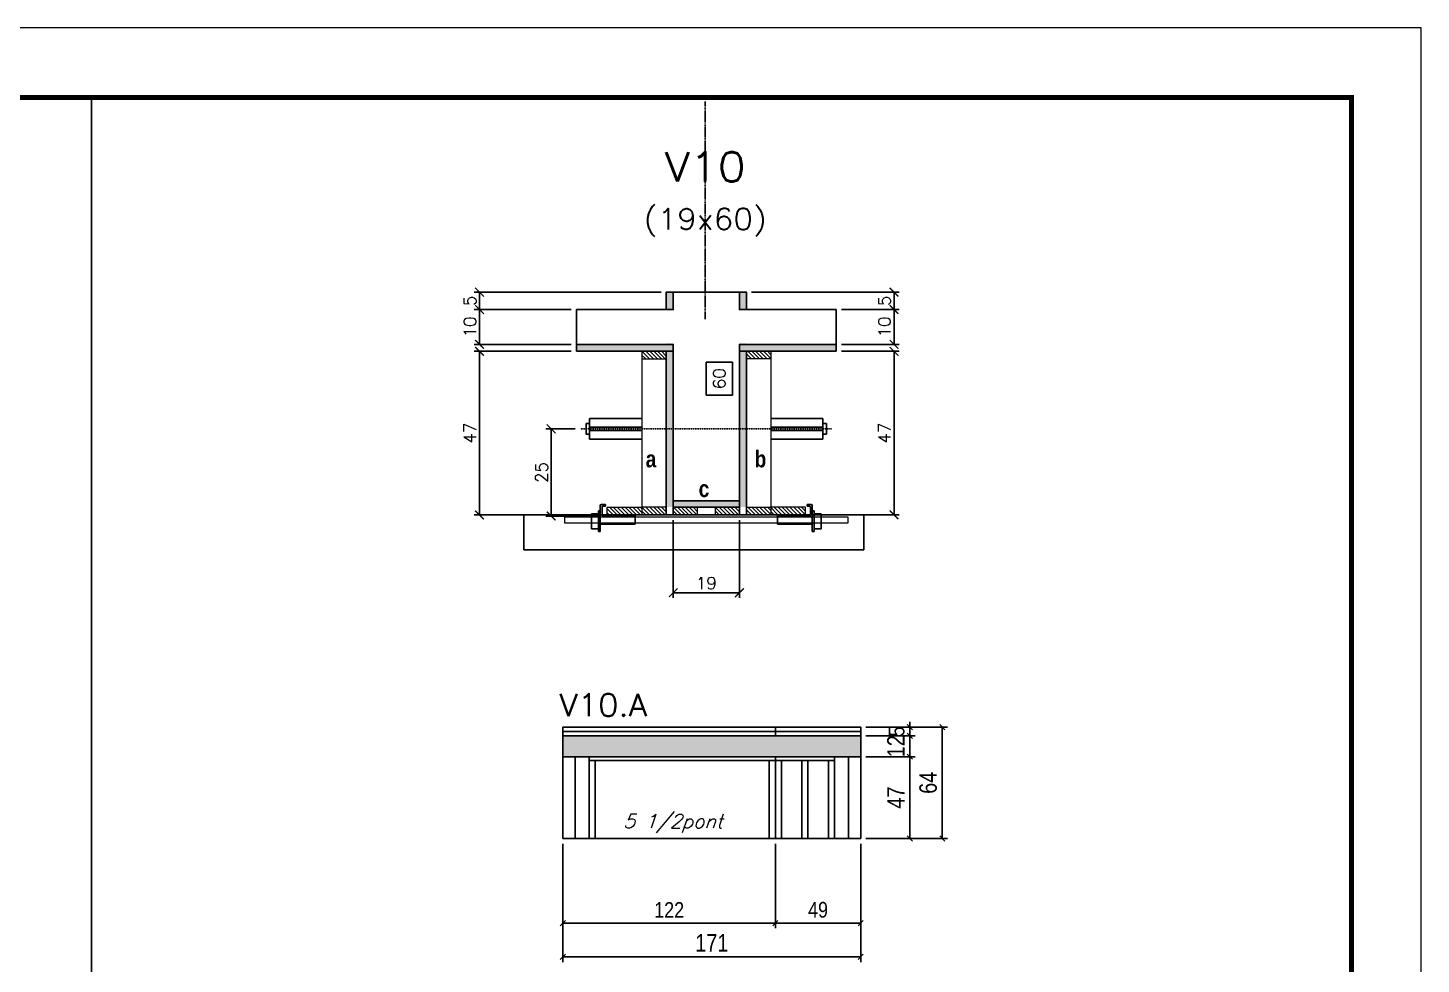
# Model space of a CAD drawing. Extents: x -10448 to -1189, y -11772 to 17235.
# Drawn here: x -4995 to -4195, y 12860 to 13399 of the extents above; entities that cross this region are included whole.
import ezdxf
from ezdxf.enums import TextEntityAlignment as Align

# ---------------------------------------------------------------- set-up
doc = ezdxf.new("R2010")
doc.units = 0
doc.linetypes.add('DASHED', pattern=[0.75, 0.5, -0.25])
doc.linetypes.add('HIDDEN', pattern=[0.375, 0.25, -0.125])
for name, color, linetype in [('barrote', 251, 'Continuous'), ('COTA', 241, 'Continuous'), ('Cota Seção (2x)', 4, 'Continuous'), ('detalhes', 4, 'Continuous'), ('Painéis', 200, 'Continuous'), ('presilha', 1, 'Continuous'), ('SARR_2.2x7', 40, 'Continuous'), ('SARR_3.5x7', 81, 'Continuous'), ('SARR_EDITAR', 141, 'Continuous'), ('TENSOR', 3, 'Continuous'), ('texto', 7, 'Continuous'), ('Texto de Titulo', 7, 'Continuous'), ('Texto Qtd Sarr', 242, 'Continuous')]:
    doc.layers.add(name, color=color, linetype=linetype)
for name, color, linetype, lineweight in [('CONCRETO', 251, 'Continuous', 25), ('Folhas', 255, 'Continuous', 9), ('Hachura', 251, 'Continuous', 9), ('Madeira', 126, 'Continuous', 18), ('SARRAFO DE PRESSAO', 251, 'DASHED', 9), ('SCO-___-LAJ', 2, 'Continuous', 0), ('Texto Seção', 7, 'Continuous', 15)]:
    doc.layers.add(name, color=color, linetype=linetype, lineweight=lineweight)
doc.styles.add('COTA TECNICA', font='techl___.ttf', dxfattribs={"height": 10})
doc.styles.add('COTA TECNICA-50', font='techl___.ttf', dxfattribs={"height": 9})
doc.styles.add('REGUA-120', font='ROMANS.shx', dxfattribs={"height": 15})
doc.styles.add('Romans', font='romans.shx')
doc.styles.add('TECNICA', font='techb___.ttf', dxfattribs={"height": 10})
doc.dimstyles.new('COTA PAINEL-50', dxfattribs={"dimtxt": 9, "dimasz": 3, "dimexe": 3, "dimexo": 3, "dimgap": 3, "dimtad": 1, "dimdec": 1, "dimzin": 12, "dimdsep": 46, "dimtxsty": 'COTA TECNICA-50', "dimblk1": 'OBLIQUE', "dimblk2": 'OBLIQUE', "dimsah": 1, "dimcen": 0.9, "dimclrd": 4, "dimclre": 4, "dimclrt": 240, "dimadec": 1, "dimazin": 3, "dimtfac": 1, "dimtdec": 1, "dimtmove": 0, "dimatfit": 3, "dimfxl": 1, "dimtolj": 1, "dimtzin": 12, "dimarcsym": 0})
doc.dimstyles.new('Cota Seção (2x)', dxfattribs={"dimtxt": 7, "dimasz": 5, "dimexe": 3, "dimexo": 3, "dimgap": 2, "dimtad": 3, "dimdec": 1, "dimlfac": 0.5, "dimzin": 12, "dimdsep": 46, "dimtxsty": 'Romans', "dimblk": 'ARCHTICK', "dimcen": 0, "dimclrd": 4, "dimclre": 4, "dimclrt": 1, "dimadec": 1, "dimazin": 3, "dimtfac": 1, "dimtdec": 1, "dimtmove": 0, "dimatfit": 3, "dimldrblk": 'OBLIQUE', "dimfxl": 1, "dimtolj": 1, "dimtzin": 12, "dimarcsym": 0})
doc.dimstyles.new('Cota Seção interna', dxfattribs={"dimtxt": 7, "dimasz": 6, "dimexe": 0.18, "dimexo": 2, "dimgap": -4, "dimtad": 3, "dimdec": 1, "dimlfac": 0.5, "dimzin": 12, "dimdsep": 46, "dimtxsty": 'Romans', "dimblk": 'ARCHTICK', "dimcen": 0.09, "dimse1": 1, "dimse2": 1, "dimsd1": 1, "dimsd2": 1, "dimclrd": 180, "dimclre": 5, "dimclrt": 1, "dimadec": 0, "dimazin": 3, "dimtfac": 1, "dimtdec": 1, "dimtofl": 0, "dimtmove": 0, "dimatfit": 3, "dimldrblk": 'ARCHTICK', "dimfxl": 1, "dimtolj": 1, "dimtzin": 0, "dimarcsym": 0})
doc.dimstyles.new('PAINEL', dxfattribs={"dimtxt": 10, "dimasz": 3, "dimexe": 3, "dimexo": 3, "dimgap": 3, "dimtad": 1, "dimdec": 1, "dimzin": 12, "dimdsep": 46, "dimtxsty": 'COTA TECNICA', "dimblk1": 'OBLIQUE', "dimblk2": 'OBLIQUE', "dimsah": 1, "dimcen": 0.9, "dimclrd": 4, "dimclre": 4, "dimclrt": 240, "dimadec": 1, "dimazin": 3, "dimtfac": 1, "dimtdec": 1, "dimtmove": 0, "dimatfit": 3, "dimfxl": 1, "dimtolj": 1, "dimtzin": 12, "dimarcsym": 0})

# ---------------------------------------------------------------- blocks, each defined once
blk = doc.blocks.new('9999999999')
at = {"layer": 'Folhas'}
blk.add_lwpolyline([(98138.98, 34190.21), (99623.98, 34190.21), (99623.98, 35240.21), (98138.98, 35240.21)], close=True, dxfattribs=at)
at = {"layer": 'Folhas', "color": 30, "const_width": 3}
blk.add_lwpolyline([(98213.98, 34230.21), (99583.98, 34230.21), (99583.98, 35200.21), (98213.98, 35200.21)], close=True, dxfattribs=at)
blk = doc.blocks.new('_ArchTick')
at = {"color": 0, "linetype": 'ByBlock', "const_width": 0.15}
blk.add_lwpolyline([(-0.5, -0.5), (0.5, 0.5)], dxfattribs=at)
blk = doc.blocks.new('*D62')
at = {"layer": 'COTA', "color": 4, "lineweight": -2, "transparency": 16777216}
for p, q in [((-4527.71, 13212.63), (-4494.5, 13212.63)), ((-4497.5, 13118.63), (-4497.5, 13212.63)), ((-4545.31, 13118.63), (-4494.5, 13118.63))]:
    blk.add_line(p, q, dxfattribs=at)
at = {"layer": 'Defpoints', "color": 0, "transparency": 16777216}
for p in [(-4530.71, 13212.63), (-4497.5, 13212.63), (-4548.31, 13118.63)]:
    blk.add_point(p, dxfattribs=at)
at = {"layer": 'COTA', "color": 4, "lineweight": -2, "transparency": 16777216, "xscale": 5, "yscale": 5, "zscale": 5}
for p, rotation in [((-4497.5, 13212.63), 90), ((-4497.5, 13118.63), 270)]:
    blk.add_blockref('_ArchTick', p, dxfattribs=dict(at, rotation=rotation))
at = {"layer": 'COTA', "color": 1, "transparency": 16777216, "insert": (-4503, 13165.63), "char_height": 7, "attachment_point": 5, "rotation": 90, "style": 'Romans'}
blk.add_mtext('\\A1;47', dxfattribs=at)
blk = doc.blocks.new('_Oblique')
at = {"color": 0, "linetype": 'ByBlock', "lineweight": -2}
blk.add_line((-0.5, -0.5), (0.5, 0.5), dxfattribs=at)
blk = doc.blocks.new('*D63')
at = {"layer": 'COTA', "color": 4, "lineweight": -2, "transparency": 16777216}
for p, q in [((-4527.71, 13236.63), (-4494.5, 13236.63)), ((-4497.5, 13236.63), (-4497.5, 13216.63)), ((-4527.71, 13216.63), (-4494.5, 13216.63))]:
    blk.add_line(p, q, dxfattribs=at)
at = {"layer": 'Defpoints', "color": 0, "transparency": 16777216}
for p in [(-4530.71, 13236.63), (-4530.71, 13216.63), (-4497.5, 13216.63)]:
    blk.add_point(p, dxfattribs=at)
at = {"layer": 'COTA', "color": 4, "lineweight": -2, "transparency": 16777216, "xscale": 5, "yscale": 5, "zscale": 5}
for p, rotation in [((-4497.5, 13236.63), 90), ((-4497.5, 13216.63), 270)]:
    blk.add_blockref('_ArchTick', p, dxfattribs=dict(at, rotation=rotation))
at = {"layer": 'COTA', "color": 1, "transparency": 16777216, "insert": (-4503, 13226.63), "char_height": 7, "attachment_point": 5, "rotation": 90, "style": 'Romans'}
blk.add_mtext('\\A1;10', dxfattribs=at)
blk = doc.blocks.new('*D64')
at = {"layer": 'COTA', "color": 4, "lineweight": -2, "transparency": 16777216}
for p, q in [((-4682.91, 13212.63), (-4738.58, 13212.63)), ((-4735.58, 13118.63), (-4735.58, 13212.63)), ((-4674.91, 13118.63), (-4738.58, 13118.63))]:
    blk.add_line(p, q, dxfattribs=at)
at = {"layer": 'Defpoints', "color": 0, "transparency": 16777216}
for p in [(-4735.58, 13212.63), (-4679.91, 13212.63), (-4671.91, 13118.63)]:
    blk.add_point(p, dxfattribs=at)
at = {"layer": 'COTA', "color": 4, "lineweight": -2, "transparency": 16777216, "xscale": 5, "yscale": 5, "zscale": 5}
for p, rotation in [((-4735.58, 13212.63), 90), ((-4735.58, 13118.63), 270)]:
    blk.add_blockref('_ArchTick', p, dxfattribs=dict(at, rotation=rotation))
at = {"layer": 'COTA', "color": 1, "transparency": 16777216, "insert": (-4741.08, 13165.63), "char_height": 7, "attachment_point": 5, "rotation": 90, "style": 'Romans'}
blk.add_mtext('\\A1;47', dxfattribs=at)
blk = doc.blocks.new('*D65')
at = {"layer": 'Cota Seção (2x)', "color": 180, "lineweight": -2, "transparency": 16777216}
for p, q in [((-4590.31, 13206.41), (-4605.31, 13206.41)), ((-4605.31, 13206.41), (-4605.31, 13187.41)), ((-4590.31, 13187.41), (-4590.31, 13206.41)), ((-4605.31, 13187.41), (-4590.31, 13187.41))]:
    blk.add_line(p, q, dxfattribs=at)
at = {"layer": 'Defpoints', "color": 0, "transparency": 16777216}
for p in [(-4586.31, 13246.63), (-4586.31, 13246.63), (-4586.31, 13126.63)]:
    blk.add_point(p, dxfattribs=at)
at = {"layer": 'Cota Seção (2x)', "color": 1, "transparency": 16777216, "insert": (-4597.81, 13196.91), "char_height": 7, "attachment_point": 5, "rotation": 90, "style": 'Romans'}
blk.add_mtext('\\A1;60', dxfattribs=at)
blk = doc.blocks.new('PRESILHA METÁLICA 1')
at = {"layer": 'presilha'}
for p, q in [((0, 13), (6, 13)), ((0, 13), (0, 0)), ((6, 15.5), (7.5, 15.5)), ((6, -2.5), (6, 15.5)), ((6, 13), (6, 0)), ((7.5, 10.6), (7.5, 19.9)), ((7.5, 15.5), (7.5, -2.5)), ((12, 21), (8.6, 21)), ((9, 11.6), (9, 18.9)), ((12, 19.5), (9.6, 19.5)), ((12, 21), (12, 19.5)), ((6, 0), (0, 0)), ((37.5, 4.1), (7.5, 4.1)), ((37.5, 11), (9.6, 11)), ((37.5, 11), (37.5, 4.1)), ((7.5, -2.5), (6, -2.5))]:
    blk.add_line(p, q, dxfattribs=at)
for centre, radius, start, end in [((8.6, 19.9), 1.14, 90, 180), ((9.6, 18.9), 0.57, 90, 180), ((9.6, 11.6), 0.57, 180, 270)]:
    blk.add_arc(centre, radius, start, end, dxfattribs=at)
blk = doc.blocks.new('*D66')
at = {"layer": 'COTA', "color": 4, "lineweight": -2, "transparency": 16777216}
for p, q in [((-4624.31, 13115.63), (-4624.31, 13070.91)), ((-4586.31, 13115.63), (-4586.31, 13070.91)), ((-4624.31, 13073.91), (-4586.31, 13073.91))]:
    blk.add_line(p, q, dxfattribs=at)
at = {"layer": 'Defpoints', "color": 0, "transparency": 16777216}
for p in [(-4624.31, 13118.63), (-4586.31, 13118.63), (-4586.31, 13073.91)]:
    blk.add_point(p, dxfattribs=at)
at = {"layer": 'COTA', "color": 4, "lineweight": -2, "transparency": 16777216, "xscale": 5, "yscale": 5, "zscale": 5, "rotation": 180}
blk.add_blockref('_ArchTick', (-4624.31, 13073.91), dxfattribs=at)
at = {"layer": 'COTA', "color": 4, "lineweight": -2, "transparency": 16777216, "xscale": 5, "yscale": 5, "zscale": 5}
blk.add_blockref('_ArchTick', (-4586.31, 13073.91), dxfattribs=at)
at = {"layer": 'COTA', "color": 1, "transparency": 16777216, "insert": (-4605.31, 13079.41), "char_height": 7, "attachment_point": 5, "style": 'Romans'}
blk.add_mtext('\\A1;19', dxfattribs=at)
blk = doc.blocks.new('*D1303')
at = {"layer": 'COTA', "color": 4, "lineweight": -2, "transparency": 16777216}
for p, q in [((-4682.91, 13236.63), (-4738.58, 13236.63)), ((-4735.58, 13236.63), (-4735.58, 13216.63)), ((-4682.91, 13216.63), (-4738.58, 13216.63))]:
    blk.add_line(p, q, dxfattribs=at)
at = {"layer": 'Defpoints', "color": 0, "transparency": 16777216}
for p in [(-4679.91, 13236.63), (-4735.58, 13216.63), (-4679.91, 13216.63)]:
    blk.add_point(p, dxfattribs=at)
at = {"layer": 'COTA', "color": 4, "lineweight": -2, "transparency": 16777216, "xscale": 5, "yscale": 5, "zscale": 5}
for p, rotation in [((-4735.58, 13236.63), 90), ((-4735.58, 13216.63), 270)]:
    blk.add_blockref('_ArchTick', p, dxfattribs=dict(at, rotation=rotation))
at = {"layer": 'COTA', "color": 1, "transparency": 16777216, "insert": (-4741.08, 13226.63), "char_height": 7, "attachment_point": 5, "rotation": 90, "style": 'Romans'}
blk.add_mtext('\\A1;10', dxfattribs=at)
blk = doc.blocks.new('*D1304')
at = {"layer": 'COTA', "color": 4, "lineweight": -2, "transparency": 16777216}
for p, q in [((-4579.31, 13246.63), (-4494.5, 13246.63)), ((-4497.5, 13236.63), (-4497.5, 13246.63)), ((-4527.71, 13236.63), (-4494.5, 13236.63))]:
    blk.add_line(p, q, dxfattribs=at)
at = {"layer": 'Defpoints', "color": 0, "transparency": 16777216}
for p in [(-4582.31, 13246.63), (-4497.5, 13246.63), (-4530.71, 13236.63)]:
    blk.add_point(p, dxfattribs=at)
at = {"layer": 'COTA', "color": 4, "lineweight": -2, "transparency": 16777216, "xscale": 5, "yscale": 5, "zscale": 5}
for p, rotation in [((-4497.5, 13246.63), 90), ((-4497.5, 13236.63), 270)]:
    blk.add_blockref('_ArchTick', p, dxfattribs=dict(at, rotation=rotation))
at = {"layer": 'COTA', "color": 1, "transparency": 16777216, "insert": (-4503, 13241.63), "char_height": 7, "attachment_point": 5, "rotation": 90, "style": 'Romans'}
blk.add_mtext('\\A1;5', dxfattribs=at)
blk = doc.blocks.new('titulo1')
at = {"layer": 'Defpoints', "color": 252, "linetype": 'HIDDEN', "ltscale": 2}
blk.add_line((0, 0), (0, 125), dxfattribs=at)
at = {"layer": 'Defpoints', "style": 'Romans', "oblique": 15}
blk.add_attdef('FOLHA', text='', height=10, dxfattribs=at).set_placement((0, 15.58), align=Align.MIDDLE_CENTER)
at = {"layer": 'Texto Qtd Sarr', "color": 3, "style": 'Romans', "oblique": 15}
for tag, height, p in [('TITULO', 17, (0, 71.45)), ('SEÇÃO', 12, (0, 41.55))]:
    blk.add_attdef(tag, text='', height=height, dxfattribs=at).set_placement(p, align=Align.MIDDLE_CENTER)
blk = doc.blocks.new('*D1305')
at = {"layer": 'COTA', "color": 4, "lineweight": -2, "transparency": 16777216}
for p, q in [((-4631.31, 13246.63), (-4738.58, 13246.63)), ((-4735.58, 13236.63), (-4735.58, 13246.63)), ((-4682.91, 13236.63), (-4738.58, 13236.63))]:
    blk.add_line(p, q, dxfattribs=at)
at = {"layer": 'Defpoints', "color": 0, "transparency": 16777216}
for p in [(-4735.58, 13246.63), (-4628.31, 13246.63), (-4679.91, 13236.63)]:
    blk.add_point(p, dxfattribs=at)
at = {"layer": 'COTA', "color": 4, "lineweight": -2, "transparency": 16777216, "xscale": 5, "yscale": 5, "zscale": 5}
for p, rotation in [((-4735.58, 13246.63), 90), ((-4735.58, 13236.63), 270)]:
    blk.add_blockref('_ArchTick', p, dxfattribs=dict(at, rotation=rotation))
at = {"layer": 'COTA', "color": 1, "transparency": 16777216, "insert": (-4741.08, 13241.63), "char_height": 7, "attachment_point": 5, "rotation": 90, "style": 'Romans'}
blk.add_mtext('\\A1;5', dxfattribs=at)
blk = doc.blocks.new('*D1306')
at = {"layer": 'COTA', "color": 4, "lineweight": -2, "transparency": 16777216}
for p, q in [((-4680.61, 13168.09), (-4697.4, 13168.09)), ((-4694.4, 13118), (-4694.4, 13168.09)), ((-4667.79, 13118), (-4697.4, 13118))]:
    blk.add_line(p, q, dxfattribs=at)
at = {"layer": 'Defpoints', "color": 0, "transparency": 16777216}
for p in [(-4694.4, 13168.09), (-4677.61, 13168.09), (-4664.79, 13118)]:
    blk.add_point(p, dxfattribs=at)
at = {"layer": 'COTA', "color": 4, "lineweight": -2, "transparency": 16777216, "xscale": 5, "yscale": 5, "zscale": 5}
for p, rotation in [((-4694.4, 13168.09), 90), ((-4694.4, 13118), 270)]:
    blk.add_blockref('_ArchTick', p, dxfattribs=dict(at, rotation=rotation))
at = {"layer": 'COTA', "color": 1, "transparency": 16777216, "insert": (-4699.9, 13143.04), "char_height": 7, "attachment_point": 5, "rotation": 90, "style": 'Romans'}
blk.add_mtext('\\A1;25', dxfattribs=at)
blk = doc.blocks.new('*D1307')
at = {"layer": 'COTA', "color": 4, "linetype": 'ByBlock', "lineweight": -2, "transparency": 16777216}
for p, q in [((-4687.65, 12929.71), (-4687.65, 12861.66)), ((-4516.65, 12929.71), (-4516.65, 12861.66)), ((-4687.65, 12864.66), (-4516.65, 12864.66))]:
    blk.add_line(p, q, dxfattribs=at)
at = {"layer": 'Defpoints', "color": 0, "linetype": 'ByBlock', "transparency": 16777216}
for p in [(-4687.65, 12932.71), (-4516.65, 12932.71), (-4516.65, 12864.66)]:
    blk.add_point(p, dxfattribs=at)
at = {"layer": 'COTA', "color": 4, "linetype": 'ByBlock', "lineweight": -2, "transparency": 16777216, "xscale": 3, "yscale": 3, "zscale": 3, "rotation": 180}
blk.add_blockref('_Oblique', (-4687.65, 12864.66), dxfattribs=at)
at = {"layer": 'COTA', "color": 4, "linetype": 'ByBlock', "lineweight": -2, "transparency": 16777216, "xscale": 3, "yscale": 3, "zscale": 3}
blk.add_blockref('_Oblique', (-4516.65, 12864.66), dxfattribs=at)
at = {"layer": 'COTA', "color": 240, "linetype": 'ByBlock', "transparency": 16777216, "insert": (-4602.15, 12872.74), "char_height": 10, "attachment_point": 5, "style": 'COTA TECNICA'}
blk.add_mtext('\\A1;171', dxfattribs=at)
blk = doc.blocks.new('*D180')
at = {"layer": 'COTA', "color": 4, "linetype": 'ByBlock', "lineweight": -2, "transparency": 16777216}
for p, q in [((-4513.65, 12979.71), (-4485.37, 12979.71)), ((-4488.37, 12979.71), (-4488.37, 12932.71)), ((-4513.65, 12932.71), (-4485.37, 12932.71))]:
    blk.add_line(p, q, dxfattribs=at)
at = {"layer": 'Defpoints', "color": 0, "linetype": 'ByBlock', "transparency": 16777216}
for p in [(-4516.65, 12979.71), (-4516.65, 12932.71), (-4488.37, 12932.71)]:
    blk.add_point(p, dxfattribs=at)
at = {"layer": 'COTA', "color": 4, "linetype": 'ByBlock', "lineweight": -2, "transparency": 16777216, "xscale": 3, "yscale": 3, "zscale": 3}
for p, rotation in [((-4488.37, 12979.71), 90), ((-4488.37, 12932.71), 270)]:
    blk.add_blockref('_Oblique', p, dxfattribs=dict(at, rotation=rotation))
at = {"layer": 'COTA', "color": 240, "linetype": 'ByBlock', "transparency": 16777216, "insert": (-4496.44, 12956.21), "char_height": 10, "attachment_point": 5, "rotation": 90, "style": 'COTA TECNICA'}
blk.add_mtext('\\A1;47', dxfattribs=at)
blk = doc.blocks.new('*D181')
at = {"layer": 'COTA', "color": 4, "linetype": 'ByBlock', "lineweight": -2, "transparency": 16777216}
for p, q in [((-4513.65, 12991.71), (-4485.37, 12991.71)), ((-4488.37, 12979.71), (-4488.37, 12991.71)), ((-4513.65, 12979.71), (-4485.37, 12979.71))]:
    blk.add_line(p, q, dxfattribs=at)
at = {"layer": 'Defpoints', "color": 0, "linetype": 'ByBlock', "transparency": 16777216}
for p in [(-4516.65, 12991.71), (-4488.37, 12991.71), (-4516.65, 12979.71)]:
    blk.add_point(p, dxfattribs=at)
at = {"layer": 'COTA', "color": 4, "linetype": 'ByBlock', "lineweight": -2, "transparency": 16777216, "xscale": 3, "yscale": 3, "zscale": 3}
for p, rotation in [((-4488.37, 12991.71), 90), ((-4488.37, 12979.71), 270)]:
    blk.add_blockref('_Oblique', p, dxfattribs=dict(at, rotation=rotation))
at = {"layer": 'COTA', "color": 240, "linetype": 'ByBlock', "transparency": 16777216, "insert": (-4496.43, 12985.71), "char_height": 10, "attachment_point": 5, "rotation": 90, "style": 'COTA TECNICA'}
blk.add_mtext('\\A1;12', dxfattribs=at)
blk = doc.blocks.new('*D182')
at = {"layer": 'COTA', "color": 4, "linetype": 'ByBlock', "lineweight": -2, "transparency": 16777216}
for p, q in [((-4513.65, 12996.71), (-4466.78, 12996.71)), ((-4469.78, 12996.71), (-4469.78, 12932.71)), ((-4513.65, 12932.71), (-4466.78, 12932.71))]:
    blk.add_line(p, q, dxfattribs=at)
at = {"layer": 'Defpoints', "color": 0, "linetype": 'ByBlock', "transparency": 16777216}
for p in [(-4516.65, 12996.71), (-4516.65, 12932.71), (-4469.78, 12932.71)]:
    blk.add_point(p, dxfattribs=at)
at = {"layer": 'COTA', "color": 4, "linetype": 'ByBlock', "lineweight": -2, "transparency": 16777216, "xscale": 3, "yscale": 3, "zscale": 3}
for p, rotation in [((-4469.78, 12996.71), 90), ((-4469.78, 12932.71), 270)]:
    blk.add_blockref('_Oblique', p, dxfattribs=dict(at, rotation=rotation))
at = {"layer": 'COTA', "color": 240, "linetype": 'ByBlock', "transparency": 16777216, "insert": (-4477.88, 12964.71), "char_height": 10, "attachment_point": 5, "rotation": 90, "style": 'COTA TECNICA'}
blk.add_mtext('\\A1;64', dxfattribs=at)
blk = doc.blocks.new('*D1308')
at = {"layer": 'COTA', "color": 4, "linetype": 'ByBlock', "lineweight": -2, "transparency": 16777216}
for p, q in [((-4513.65, 12996.71), (-4485.37, 12996.71)), ((-4488.37, 12996.71), (-4488.37, 12999.71)), ((-4488.37, 12996.71), (-4488.37, 12991.71)), ((-4513.65, 12991.71), (-4485.37, 12991.71)), ((-4488.37, 12991.71), (-4488.37, 12988.71))]:
    blk.add_line(p, q, dxfattribs=at)
at = {"layer": 'Defpoints', "color": 0, "linetype": 'ByBlock', "transparency": 16777216}
for p in [(-4516.65, 12996.71), (-4516.65, 12991.71), (-4488.37, 12991.71)]:
    blk.add_point(p, dxfattribs=at)
at = {"layer": 'COTA', "color": 4, "linetype": 'ByBlock', "lineweight": -2, "transparency": 16777216, "xscale": 3, "yscale": 3, "zscale": 3}
for p, rotation in [((-4488.37, 12996.71), 270), ((-4488.37, 12991.71), 90)]:
    blk.add_blockref('_Oblique', p, dxfattribs=dict(at, rotation=rotation))
at = {"layer": 'COTA', "color": 240, "linetype": 'ByBlock', "transparency": 16777216, "insert": (-4495.97, 12994.21), "char_height": 9, "attachment_point": 5, "rotation": 90, "style": 'COTA TECNICA-50'}
blk.add_mtext('\\A1;5', dxfattribs=at)
blk = doc.blocks.new('*D1311')
at = {"layer": 'COTA', "color": 4, "linetype": 'ByBlock', "lineweight": -2, "transparency": 16777216}
for p, q in [((-4687.65, 12929.71), (-4687.65, 12881.08)), ((-4565.65, 12929.71), (-4565.65, 12881.08)), ((-4687.65, 12884.08), (-4565.65, 12884.08))]:
    blk.add_line(p, q, dxfattribs=at)
at = {"layer": 'Defpoints', "color": 0, "linetype": 'ByBlock', "transparency": 16777216}
for p in [(-4687.65, 12932.71), (-4565.65, 12932.71), (-4565.65, 12884.08)]:
    blk.add_point(p, dxfattribs=at)
at = {"layer": 'COTA', "color": 4, "linetype": 'ByBlock', "lineweight": -2, "transparency": 16777216, "xscale": 3, "yscale": 3, "zscale": 3, "rotation": 180}
blk.add_blockref('_Oblique', (-4687.65, 12884.08), dxfattribs=at)
at = {"layer": 'COTA', "color": 4, "linetype": 'ByBlock', "lineweight": -2, "transparency": 16777216, "xscale": 3, "yscale": 3, "zscale": 3}
blk.add_blockref('_Oblique', (-4565.65, 12884.08), dxfattribs=at)
at = {"layer": 'COTA', "color": 240, "linetype": 'ByBlock', "transparency": 16777216, "insert": (-4626.65, 12891.63), "char_height": 9, "attachment_point": 5, "style": 'COTA TECNICA-50'}
blk.add_mtext('\\A1;122', dxfattribs=at)
blk = doc.blocks.new('*D1312')
at = {"layer": 'COTA', "color": 4, "linetype": 'ByBlock', "lineweight": -2, "transparency": 16777216}
for p, q in [((-4565.65, 12929.71), (-4565.65, 12881.08)), ((-4516.65, 12929.71), (-4516.65, 12881.08)), ((-4565.65, 12884.08), (-4516.65, 12884.08))]:
    blk.add_line(p, q, dxfattribs=at)
at = {"layer": 'Defpoints', "color": 0, "linetype": 'ByBlock', "transparency": 16777216}
for p in [(-4565.65, 12932.71), (-4516.65, 12932.71), (-4516.65, 12884.08)]:
    blk.add_point(p, dxfattribs=at)
at = {"layer": 'COTA', "color": 4, "linetype": 'ByBlock', "lineweight": -2, "transparency": 16777216, "xscale": 3, "yscale": 3, "zscale": 3, "rotation": 180}
blk.add_blockref('_Oblique', (-4565.65, 12884.08), dxfattribs=at)
at = {"layer": 'COTA', "color": 4, "linetype": 'ByBlock', "lineweight": -2, "transparency": 16777216, "xscale": 3, "yscale": 3, "zscale": 3}
blk.add_blockref('_Oblique', (-4516.65, 12884.08), dxfattribs=at)
at = {"layer": 'COTA', "color": 240, "linetype": 'ByBlock', "transparency": 16777216, "insert": (-4541.15, 12891.67), "char_height": 9, "attachment_point": 5, "style": 'COTA TECNICA-50'}
blk.add_mtext('\\A1;49', dxfattribs=at)

msp = doc.modelspace()

# ---------------------------------------------------------------- hatches: boundary and pattern name
at = {"layer": 'COTA', "linetype": 'ByBlock'}
h = msp.add_hatch(dxfattribs=at)
h.set_pattern_fill('AR-CONC', color=256, scale=0.03)
h.set_pattern_definition([(50, (-138687.582, -18395.9775), (5.46554007, -0.47817257), [0.5715, -6.2865]), (355, (-138687.582, -18395.9775), (-1.05730264, 5.73170536), [0.4572, -5.02921753]), (100.4514447, (-138687.1267, -18396.0174), (4.40823741, 5.25353256), [0.48570026, -5.34270734]), (46.1842, (-138687.582, -18394.4535), (8.13237123, -1.26126984), [0.85725, -9.42975]), (96.6355576, (-138686.9045, -18394.559), (7.122124, 7.42278374), [0.7285507, -8.01406824]), (351.184151, (-138687.582, -18394.4535), (7.122124, 7.42278374), [0.685799, -7.54379196]), (21, (-138686.82, -18394.8345), (4.54843174, -3.06795595), [0.5715, -6.2865]), (326, (-138686.82, -18394.8345), (1.85406085, 5.52563898), [0.4572, -5.0292]), (71.451445, (-138686.441, -18395.09), (6.40249258, 2.45768307), [0.48570026, -5.34269813]), (37.5, (-138687.5822, -18395.9775), (0.092658098, 2.536651166), [0, -4.96824, 0, -5.1054, 0, -5.04825]), (7.5, (-138687.5822, -18395.9775), (2.004589875, 3.005417245), [0, -2.91084, 0, -4.85394, 0, -1.92405]), (327.5, (-138689.2814, -18395.9775), (4.067717855, -0.17186232), [0, -1.905, 0, -5.9436, 0, -7.8867]), (317.5, (-138690.0434, -18395.9775), (4.44387544, 0.76279473), [0, -2.4765, 0, -3.94716, 0, -5.6007])])
h.paths.add_polyline_path([(-4516.65, 12979.71), (-4516.65, 12991.71), (-4687.65, 12991.71), (-4687.65, 12979.71)])
at = {"layer": 'Hachura'}
h = msp.add_hatch(color=256, dxfattribs=at)
h.dxf.hatch_style = 1
h.paths.add_polyline_path([(-4624.31, 13246.63), (-4628.31, 13246.63), (-4628.31, 13236.63), (-4624.31, 13236.63)])
h = msp.add_hatch(color=256, dxfattribs=at)
h.dxf.hatch_style = 1
h.paths.add_polyline_path([(-4586.31, 13246.63), (-4582.31, 13246.63), (-4582.31, 13236.63), (-4586.31, 13236.63)])
h = msp.add_hatch(color=256, dxfattribs=at)
h.dxf.hatch_style = 1
h.paths.add_polyline_path([(-4679.91, 13212.63), (-4679.91, 13216.63), (-4624.31, 13216.63), (-4624.31, 13212.63)])
h = msp.add_hatch(dxfattribs=at)
h.set_pattern_fill('ANSI31', color=256, scale=0.5, angle=270, style=0)
h.set_pattern_definition([(315, (18335.1125, 4978.5902), (1.12253202, 1.12253202), [])])
h.paths.add_polyline_path([(-4628.31, 13208.23), (-4628.31, 13212.63), (-4642.31, 13212.63), (-4642.31, 13208.23)])
h = msp.add_hatch(color=256, dxfattribs=at)
h.dxf.hatch_style = 1
h.paths.add_polyline_path([(-4628.31, 13217.23), (-4624.31, 13217.23), (-4624.31, 13123.23), (-4628.31, 13123.23)])
h = msp.add_hatch(color=256, dxfattribs=at)
h.dxf.hatch_style = 1
h.paths.add_polyline_path([(-4582.31, 13217.23), (-4586.31, 13217.23), (-4586.31, 13123.23), (-4582.31, 13123.23)])
h = msp.add_hatch(color=256, dxfattribs=at)
h.dxf.hatch_style = 1
h.paths.add_polyline_path([(-4530.71, 13212.63), (-4530.71, 13216.63), (-4586.31, 13216.63), (-4586.31, 13212.63)])
h = msp.add_hatch(dxfattribs=at)
h.set_pattern_fill('ANSI31', color=256, scale=0.5, angle=270, style=0)
h.set_pattern_definition([(315, (18326.3125, 4978.5902), (1.12253202, 1.12253202), [])])
h.paths.add_polyline_path([(-4582.31, 13208.23), (-4582.31, 13212.63), (-4568.31, 13212.63), (-4568.31, 13208.23)])
h = msp.add_hatch(dxfattribs=at)
h.set_pattern_fill('ANSI31', color=256, scale=0.5, angle=270, style=0)
h.set_pattern_definition([(315, (18341.1125, 4888.9902), (1.12253202, 1.12253202), [])])
h.paths.add_polyline_path([(-4662.31, 13118.63), (-4662.31, 13123.03), (-4642.31, 13123.03), (-4642.31, 13118.63)])
h = msp.add_hatch(dxfattribs=at)
h.set_pattern_fill('ANSI31', color=256, scale=0.5, angle=270, style=0)
h.set_pattern_definition([(315, (18335.1125, 4888.9902), (1.12253202, 1.12253202), [])])
h.paths.add_polyline_path([(-4628.31, 13118.63), (-4628.31, 13123.03), (-4642.31, 13123.03), (-4642.31, 13118.63)])
h = msp.add_hatch(color=256, dxfattribs=at)
h.dxf.hatch_style = 1
h.paths.add_polyline_path([(-4586.31, 13123.03), (-4586.31, 13126.63), (-4624.31, 13126.63), (-4624.31, 13123.03)])
h = msp.add_hatch(dxfattribs=at)
h.set_pattern_fill('ANSI31', color=256, scale=0.5, angle=270, style=0)
h.set_pattern_definition([(315, (18308.3125, 4888.9902), (1.12253202, 1.12253202), [])])
h.paths.add_polyline_path([(-4610.31, 13118.63), (-4610.31, 13123.03), (-4624.31, 13123.03), (-4624.31, 13118.63)])
h = msp.add_hatch(dxfattribs=at)
h.set_pattern_fill('ANSI31', color=256, scale=0.5, angle=270, style=0)
h.set_pattern_definition([(315, (18332.3125, 4888.9902), (1.12253202, 1.12253202), [])])
h.paths.add_polyline_path([(-4586.31, 13118.63), (-4586.31, 13123.03), (-4600.31, 13123.03), (-4600.31, 13118.63)])
h = msp.add_hatch(dxfattribs=at)
h.set_pattern_fill('ANSI31', color=256, scale=0.5, angle=270, style=0)
h.set_pattern_definition([(315, (18326.3125, 4888.9902), (1.12253202, 1.12253202), [])])
h.paths.add_polyline_path([(-4582.31, 13118.63), (-4582.31, 13123.03), (-4568.31, 13123.03), (-4568.31, 13118.63)])
h = msp.add_hatch(dxfattribs=at)
h.set_pattern_fill('ANSI31', color=256, scale=0.5, angle=270, style=0)
h.set_pattern_definition([(315, (18323.5125, 4888.9902), (1.12253202, 1.12253202), [])])
h.paths.add_polyline_path([(-4548.31, 13118.63), (-4548.31, 13123.03), (-4568.31, 13123.03), (-4568.31, 13118.63)])

# ---------------------------------------------------------------- linework, layer by layer
at = {"ltscale": 3}
for p, q in [((-4674.31, 13171.09), (-4674.31, 13165.09)), ((-4674.31, 13171.09), (-4672.31, 13171.09)), ((-4672.31, 13174.09), (-4672.31, 13162.09)), ((-4672.31, 13174.09), (-4642.31, 13174.09)), ((-4538.31, 13174.09), (-4568.31, 13174.09)), ((-4538.31, 13174.09), (-4538.31, 13162.09)), ((-4538.31, 13171.09), (-4536.31, 13171.09)), ((-4536.31, 13171.09), (-4536.31, 13165.09)), ((-4672.31, 13165.09), (-4674.31, 13165.09)), ((-4642.31, 13169.09), (-4672.31, 13169.09)), ((-4642.31, 13167.09), (-4672.31, 13167.09)), ((-4568.31, 13169.09), (-4538.31, 13169.09)), ((-4568.31, 13167.09), (-4538.31, 13167.09)), ((-4538.31, 13165.09), (-4536.31, 13165.09)), ((-4672.31, 13162.09), (-4642.31, 13162.09)), ((-4538.31, 13162.09), (-4568.31, 13162.09))]:
    msp.add_line(p, q, dxfattribs=at)
at = {"layer": 'barrote'}
msp.add_lwpolyline([(-4514.85, 13098.63), (-4710.04, 13098.63), (-4710.04, 13118.63), (-4514.85, 13118.63)], close=True, dxfattribs=at)
at = {"layer": 'CONCRETO'}
for p, q in [((-4586.31, 13246.63), (-4624.31, 13246.63)), ((-4624.31, 13236.63), (-4679.91, 13236.63)), ((-4679.91, 13236.63), (-4679.91, 13216.63)), ((-4530.71, 13236.63), (-4586.31, 13236.63)), ((-4530.71, 13216.63), (-4530.71, 13236.63)), ((-4679.91, 13216.63), (-4624.31, 13216.63)), ((-4624.31, 13216.63), (-4624.31, 13126.63)), ((-4530.71, 13216.63), (-4586.31, 13216.63)), ((-4586.31, 13216.63), (-4586.31, 13126.63)), ((-4624.31, 13126.63), (-4586.31, 13126.63)), ((-4642.31, 13118.63), (-4642.31, 13118.63)), ((-4624.31, 13118.63), (-4624.31, 13118.63)), ((-4568.31, 13118.63), (-4568.31, 13118.63))]:
    msp.add_line(p, q, dxfattribs=at)
at = {"layer": 'COTA', "linetype": 'ByBlock'}
for p, q in [((-4958.49, 12587.75), (-4958.49, 13358.5)), ((-4687.65, 12979.71), (-4687.65, 12991.71)), ((-4516.65, 12979.71), (-4516.65, 12991.71))]:
    msp.add_line(p, q, dxfattribs=at)
at = {"layer": 'detalhes', "color": 250}
msp.add_line((-4514.85, 13098.63), (-4514.85, 13118.63), dxfattribs=at)
at = {"layer": 'Madeira'}
for points in [[(-4628.31, 13208.23), (-4628.31, 13212.63), (-4642.31, 13212.63), (-4642.31, 13208.23)], [(-4628.31, 13212.63), (-4642.31, 13212.63), (-4642.31, 13118.63), (-4628.31, 13118.63)], [(-4582.31, 13208.23), (-4582.31, 13212.63), (-4568.31, 13212.63), (-4568.31, 13208.23)], [(-4582.31, 13212.63), (-4568.31, 13212.63), (-4568.31, 13118.63), (-4582.31, 13118.63)], [(-4662.31, 13118.63), (-4662.31, 13123.03), (-4642.31, 13123.03), (-4642.31, 13118.63)], [(-4628.31, 13118.63), (-4628.31, 13123.03), (-4642.31, 13123.03), (-4642.31, 13118.63)], [(-4610.31, 13118.63), (-4610.31, 13123.03), (-4624.31, 13123.03), (-4624.31, 13118.63)], [(-4586.31, 13118.63), (-4586.31, 13123.03), (-4600.31, 13123.03), (-4600.31, 13118.63)], [(-4582.31, 13118.63), (-4582.31, 13123.03), (-4568.31, 13123.03), (-4568.31, 13118.63)], [(-4548.31, 13118.63), (-4548.31, 13123.03), (-4568.31, 13123.03), (-4568.31, 13118.63)]]:
    msp.add_lwpolyline(points, close=True, dxfattribs=at)
at = {"layer": 'Painéis', "linetype": 'ByBlock'}
for p, q in [((-4687.65, 12996.71), (-4516.65, 12996.71)), ((-4687.65, 12991.71), (-4687.65, 12996.71)), ((-4565.65, 12991.71), (-4565.65, 12996.71)), ((-4516.65, 12991.71), (-4516.65, 12996.71)), ((-4687.65, 12991.71), (-4516.65, 12991.71)), ((-4687.65, 12979.71), (-4516.65, 12979.71)), ((-4687.65, 12932.71), (-4687.65, 12979.71)), ((-4565.65, 12932.71), (-4565.65, 12979.71)), ((-4516.65, 12932.71), (-4516.65, 12979.71)), ((-4687.65, 12932.71), (-4516.65, 12932.71))]:
    msp.add_line(p, q, dxfattribs=at)
at = {"layer": 'Painéis'}
for points in [[(-4624.31, 13246.63), (-4628.31, 13246.63), (-4628.31, 13236.63), (-4624.31, 13236.63)], [(-4586.31, 13246.63), (-4582.31, 13246.63), (-4582.31, 13236.63), (-4586.31, 13236.63)], [(-4679.91, 13212.63), (-4679.91, 13216.63), (-4624.31, 13216.63), (-4624.31, 13212.63)], [(-4628.31, 13212.63), (-4624.31, 13212.63), (-4624.31, 13118.63), (-4628.31, 13118.63)], [(-4530.71, 13212.63), (-4530.71, 13216.63), (-4586.31, 13216.63), (-4586.31, 13212.63)], [(-4582.31, 13212.63), (-4586.31, 13212.63), (-4586.31, 13118.63), (-4582.31, 13118.63)], [(-4586.31, 13123.03), (-4586.31, 13126.63), (-4624.31, 13126.63), (-4624.31, 13123.03)]]:
    msp.add_lwpolyline(points, close=True, dxfattribs=at)
at = {"layer": 'SARR_2.2x7', "linetype": 'Continuous'}
for p, q in [((-4680.65, 12932.71), (-4680.65, 12979.71)), ((-4523.65, 12932.71), (-4523.65, 12979.71)), ((-4672.65, 12977.51), (-4531.65, 12977.51))]:
    msp.add_line(p, q, dxfattribs=at)
at = {"layer": 'SARR_3.5x7'}
for p, q in [((-4672.65, 12979.71), (-4672.65, 12932.71)), ((-4565.65, 12979.71), (-4565.65, 12932.71)), ((-4565.65, 12979.71), (-4565.65, 12932.71)), ((-4531.65, 12979.71), (-4531.65, 12932.71)), ((-4669.15, 12977.51), (-4669.15, 12932.71)), ((-4569.15, 12977.51), (-4569.15, 12932.71)), ((-4562.15, 12977.51), (-4562.15, 12932.71)), ((-4550.47, 12977.51), (-4550.47, 12932.71)), ((-4546.97, 12977.51), (-4546.97, 12932.71)), ((-4535.15, 12977.51), (-4535.15, 12932.71)), ((-4672.65, 12932.71), (-4669.15, 12932.71)), ((-4565.65, 12932.71), (-4569.15, 12932.71)), ((-4565.65, 12932.71), (-4562.15, 12932.71)), ((-4558.39, 12932.71), (-4554.89, 12932.71)), ((-4535.15, 12932.71), (-4531.65, 12932.71))]:
    msp.add_line(p, q, dxfattribs=at)
at = {"layer": 'SARR_EDITAR'}
for p, q in [((-4687.65, 12994.21), (-4565.65, 12994.21)), ((-4565.65, 12994.21), (-4516.65, 12994.21))]:
    msp.add_line(p, q, dxfattribs=at)
at = {"layer": 'SCO-___-LAJ', "color": 1}
msp.add_lwpolyline([(-4523.85, 13117.3), (-4686.76, 13117.3), (-4686.76, 13114.1), (-4523.85, 13114.1)], close=True, dxfattribs=at)
at = {"layer": 'TENSOR', "linetype": 'HIDDEN', "ltscale": 0.5}
msp.add_line((-4533.31, 13168.09), (-4677.61, 13168.09), dxfattribs=at)

# ---------------------------------------------------------------- block references
at = {"layer": 'presilha', "yscale": 0.6666666666666666, "zscale": 0.6666666666666666}
for p, xscale in [((-4671.18, 13110.67), 0.6666666666666666), ((-4539.44, 13110.67), -0.6666666666666666)]:
    msp.add_blockref('PRESILHA METÁLICA 1', p, dxfattribs=dict(at, xscale=xscale))
at = {"layer": 'SARRAFO DE PRESSAO', "color": 6, "linetype": 'ByBlock'}
msp.add_blockref('9999999999', (-103818.76, -21841.7), dxfattribs=at)
at = {"layer": 'Texto Seção'}
ref = msp.add_blockref('titulo1', (-4605.92, 13231.16), dxfattribs=at)
ref.add_attrib('TITULO', 'V10', dxfattribs={"layer": 'Texto de Titulo', "color": 7, "height": 17, "style": 'Romans', "width": 1.1}).set_placement((-4605.92, 13318.66), align=Align.MIDDLE_CENTER)
ref.add_attrib('SEÇÃO', '(19x60)', dxfattribs={"layer": 'Texto de Titulo', "color": 7, "height": 12, "style": 'Romans', "width": 1.1}).set_placement((-4605.92, 13288.66), align=Align.MIDDLE_CENTER)

# ---------------------------------------------------------------- texts
at = {"layer": 'detalhes', "style": 'TECNICA'}
for s, p in [('b', (-4577.59, 13145.96)), ('a', (-4640.14, 13145.97)), ('c', (-4609.71, 13128.87))]:
    msp.add_text(s, height=9.6, dxfattribs=at).set_placement(p)
at = {"layer": 'texto', "color": 2, "insert": (-4624.52, 12941.25), "char_height": 8, "attachment_point": 5, "style": 'Romans'}
msp.add_mtext('{\\Q19;\\C256;5 1/2pont}', dxfattribs=at)
at = {"layer": 'Texto Seção', "style": 'REGUA-120', "width": 1.05}
msp.add_text('V10.A', height=13, dxfattribs=at).set_placement((-4689.65, 13002.9))

# ---------------------------------------------------------------- dimensions: what is measured, and where the dimension line sits
at = {"layer": 'COTA'}
for base, p1, p2, picture, middle in [((-4735.58, 13246.63), (-4679.91, 13236.63), (-4628.31, 13246.63), '*D1305', (-4741.08, 13241.63)), ((-4497.5, 13246.63), (-4530.71, 13236.63), (-4582.31, 13246.63), '*D1304', (-4503, 13241.63)), ((-4735.58, 13216.63), (-4679.91, 13236.63), (-4679.91, 13216.63), '*D1303', (-4741.08, 13226.63)), ((-4497.5, 13216.63), (-4530.71, 13236.63), (-4530.71, 13216.63), '*D63', (-4503, 13226.63)), ((-4735.58, 13212.63), (-4671.91, 13118.63), (-4679.91, 13212.63), '*D64', (-4741.08, 13165.63)), ((-4497.5, 13212.63), (-4548.31, 13118.63), (-4530.71, 13212.63), '*D62', (-4503, 13165.63)), ((-4694.4, 13168.09), (-4664.79, 13118), (-4677.61, 13168.09), '*D1306', (-4699.9, 13143.04))]:
    dim = msp.add_linear_dim(base=base, p1=p1, p2=p2, angle=90, dimstyle='Cota Seção (2x)', dxfattribs=at)
    dim.commit()
    dim.dimension.update_dxf_attribs({"geometry": picture, "text_midpoint": middle})
dim = msp.add_linear_dim(base=(-4586.31, 13073.91), p1=(-4624.31, 13118.63), p2=(-4586.31, 13118.63), dimstyle='Cota Seção (2x)', dxfattribs=at)
dim.commit()
dim.dimension.update_dxf_attribs({"geometry": '*D66', "text_midpoint": (-4605.31, 13079.41)})
at = {"layer": 'COTA', "linetype": 'ByBlock'}
for p1, dimstyle, picture, middle in [((-4516.65, 12996.71), 'COTA PAINEL-50', '*D1308', (-4488.37, 12994.21)), ((-4516.65, 12979.71), 'PAINEL', '*D181', (-4488.37, 12985.71))]:
    dim = msp.add_linear_dim(base=(-4488.37, 12991.71), p1=p1, p2=(-4516.65, 12991.71), angle=90, dimstyle=dimstyle, dxfattribs=at)
    dim.commit()
    dim.dimension.update_dxf_attribs({"geometry": picture, "text_midpoint": middle, "dimtype": 160})
for base, p1, picture, middle in [((-4469.78, 12932.71), (-4516.65, 12996.71), '*D182', (-4477.88, 12964.71)), ((-4488.37, 12932.71), (-4516.65, 12979.71), '*D180', (-4496.44, 12956.21))]:
    dim = msp.add_linear_dim(base=base, p1=p1, p2=(-4516.65, 12932.71), angle=90, dimstyle='PAINEL', dxfattribs=at)
    dim.commit()
    dim.dimension.update_dxf_attribs({"geometry": picture, "text_midpoint": middle})
for base, p2, dimstyle, picture, middle in [((-4516.65, 12864.66), (-4516.65, 12932.71), 'PAINEL', '*D1307', (-4602.15, 12872.74)), ((-4565.65, 12884.08), (-4565.65, 12932.71), 'COTA PAINEL-50', '*D1311', (-4626.65, 12891.63))]:
    dim = msp.add_linear_dim(base=base, p1=(-4687.65, 12932.71), p2=p2, dimstyle=dimstyle, dxfattribs=at)
    dim.commit()
    dim.dimension.update_dxf_attribs({"geometry": picture, "text_midpoint": middle})
dim = msp.add_linear_dim(base=(-4516.65, 12884.08), p1=(-4565.65, 12932.71), p2=(-4516.65, 12932.71), dimstyle='COTA PAINEL-50', override={"dimtmove": 1}, dxfattribs=at)
dim.commit()
dim.dimension.update_dxf_attribs({"geometry": '*D1312', "text_midpoint": (-4541.15, 12891.67)})
at = {"layer": 'Cota Seção (2x)'}
dim = msp.add_linear_dim(base=(-4586.31, 13246.63), p1=(-4586.31, 13126.63), p2=(-4586.31, 13246.63), angle=90, dimstyle='Cota Seção interna', dxfattribs=at)
dim.commit()
dim.dimension.update_dxf_attribs({"geometry": '*D65', "text_midpoint": (-4586.31, 13196.91), "dimtype": 160})

doc.saveas('drawing.dxf')
